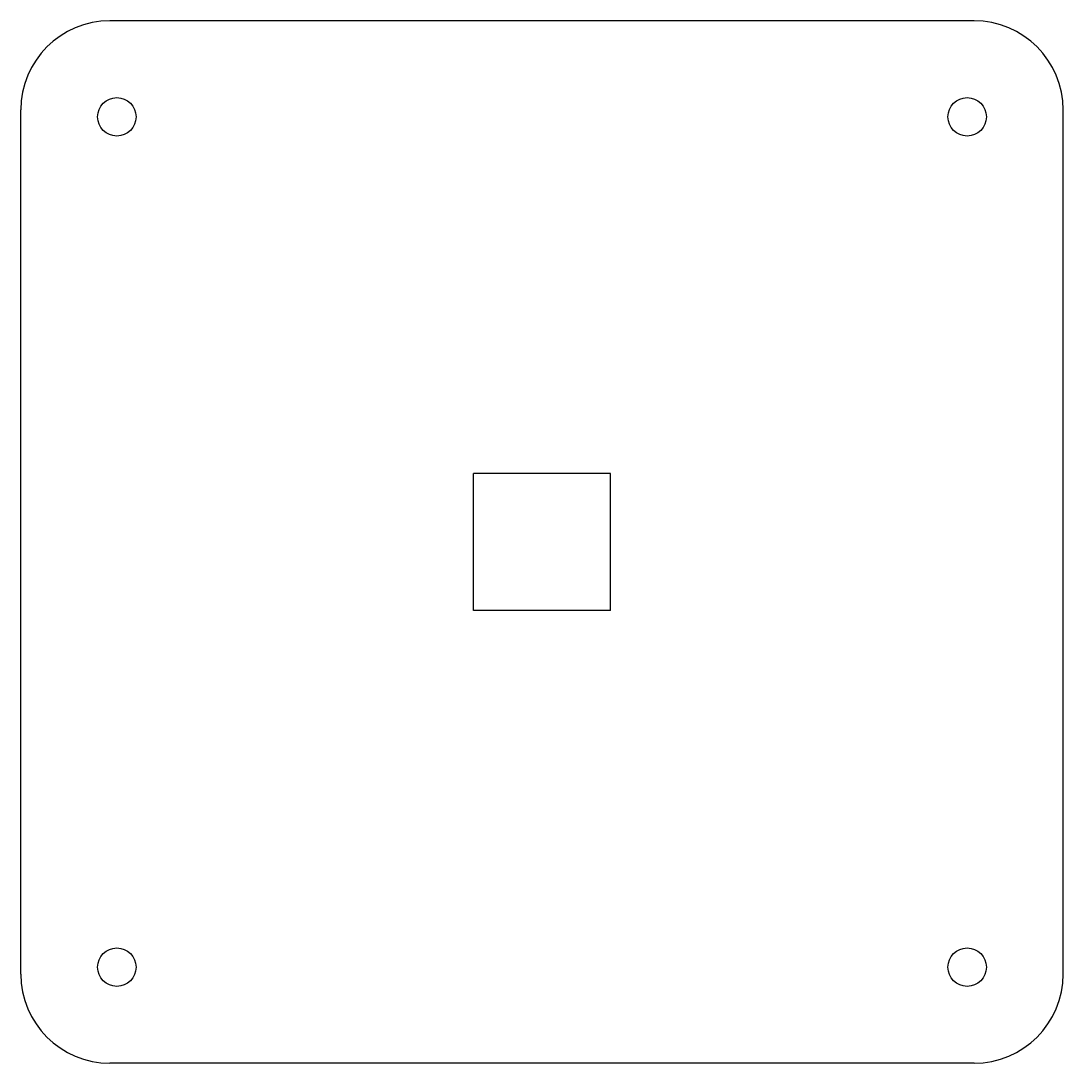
# Model space of a CAD drawing. Extents: x -38 to 38, y -38 to 38.
import ezdxf

# ---------------------------------------------------------------- set-up
doc = ezdxf.new("R2010")
doc.units = 0
doc.header["$MEASUREMENT"] = 0
doc.layers.add('VISIBLE', color=7, linetype='CONTINUOUS')

msp = doc.modelspace()

# ---------------------------------------------------------------- linework, layer by layer
at = {"layer": 'VISIBLE'}
for p, q in [((31.5, 38, 4.5), (-31.5, 38, 4.5)), ((-38, -31.5, 4.5), (-38, 31.5, 4.5)), ((38, -31.5, 4.5), (38, 31.5, 4.5)), ((5, 5, 4.5), (-5, 5, 4.5)), ((-5, -5, 4.5), (-5, 5, 4.5)), ((5, -5, 4.5), (5, 5, 4.5)), ((5, -5, 4.5), (-5, -5, 4.5)), ((31.5, -38, 4.5), (-31.5, -38, 4.5))]:
    msp.add_line(p, q, dxfattribs=at)
for centre in [(-31, 31, 4.5), (31, 31, 4.5), (-31, -31, 4.5), (31, -31, 4.5)]:
    msp.add_circle(centre, 1.4, dxfattribs=at)
for centre, start, end in [((-31.5, 31.5, 4.5), 90, 180), ((31.5, 31.5, 4.5), 0, 90), ((-31.5, -31.5, 4.5), 180, 270), ((31.5, -31.5, 4.5), 270, 0)]:
    msp.add_arc(centre, 6.5, start, end, dxfattribs=at)

doc.saveas('drawing.dxf')
